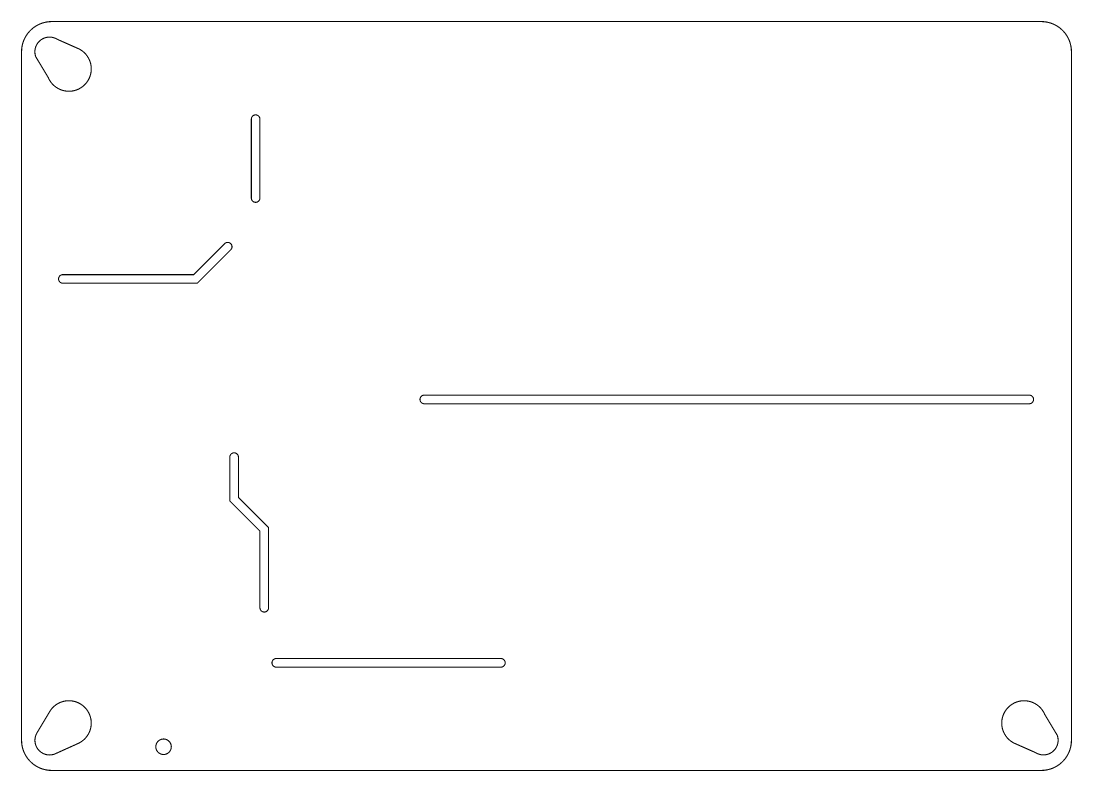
# Model space of a CAD drawing. Header units: millimetres. Extents: x 0 to 122, y 0 to 87.
import ezdxf

# ---------------------------------------------------------------- set-up
doc = ezdxf.new("R2010")
doc.units = ezdxf.units.MM
doc.header["$MEASUREMENT"] = 0
doc.layers.add('Board-Outline-Layer', color=7, linetype='Continuous', true_color=0xff00ff)

msp = doc.modelspace()

# ---------------------------------------------------------------- linework, layer by layer
at = {"layer": 'Board-Outline-Layer', "const_width": 0.127}
for points in [[(122, 3.5), (122, 83.5, 0.414), (118.5, 87), (3.5, 87, 0.414), (0, 83.5), (0, 3.5, 0.414), (3.5, 0), (118.5, 0, 0.414)], [(1.65, 82.91), (3.1, 80.5, 1.426), (6.7, 83.81), (4.15, 84.94, 0.713)], [(27.7, 66.5), (27.7, 75.66, 1), (26.7, 75.66), (26.7, 66.5, 1)], [(4.8, 56.6), (20.41, 56.6), (24.31, 60.49, 1), (23.6, 61.2), (20, 57.6), (4.8, 57.6, 1)], [(24.2, 31.3), (27.7, 27.8), (27.7, 18.9, 1), (28.7, 18.9), (28.7, 28.21), (25.2, 31.71), (25.2, 36.4, 1), (24.2, 36.4)], [(55.7, 13), (29.6, 13, 1), (29.6, 12), (55.7, 12, 1)], [(3.84, 1.9), (6.5, 3.1, 1.426), (3.19, 6.7), (1.81, 4.4, 0.713)], [(115.3, 3.19), (117.85, 2.06, 0.713), (120.35, 4.09), (118.9, 6.5, 1.426)], [(15.6, 2.75, 1), (17.4, 2.75, 1)]]:
    msp.add_lwpolyline(points, format="xyb", close=True, dxfattribs=at)
msp.add_lwpolyline([(117.1, 43.6), (46.8, 43.6, 1), (46.8, 42.6), (117.1, 42.6, 1), (117.1, 43.6)], format="xyb", dxfattribs=at)

doc.saveas('drawing.dxf')
